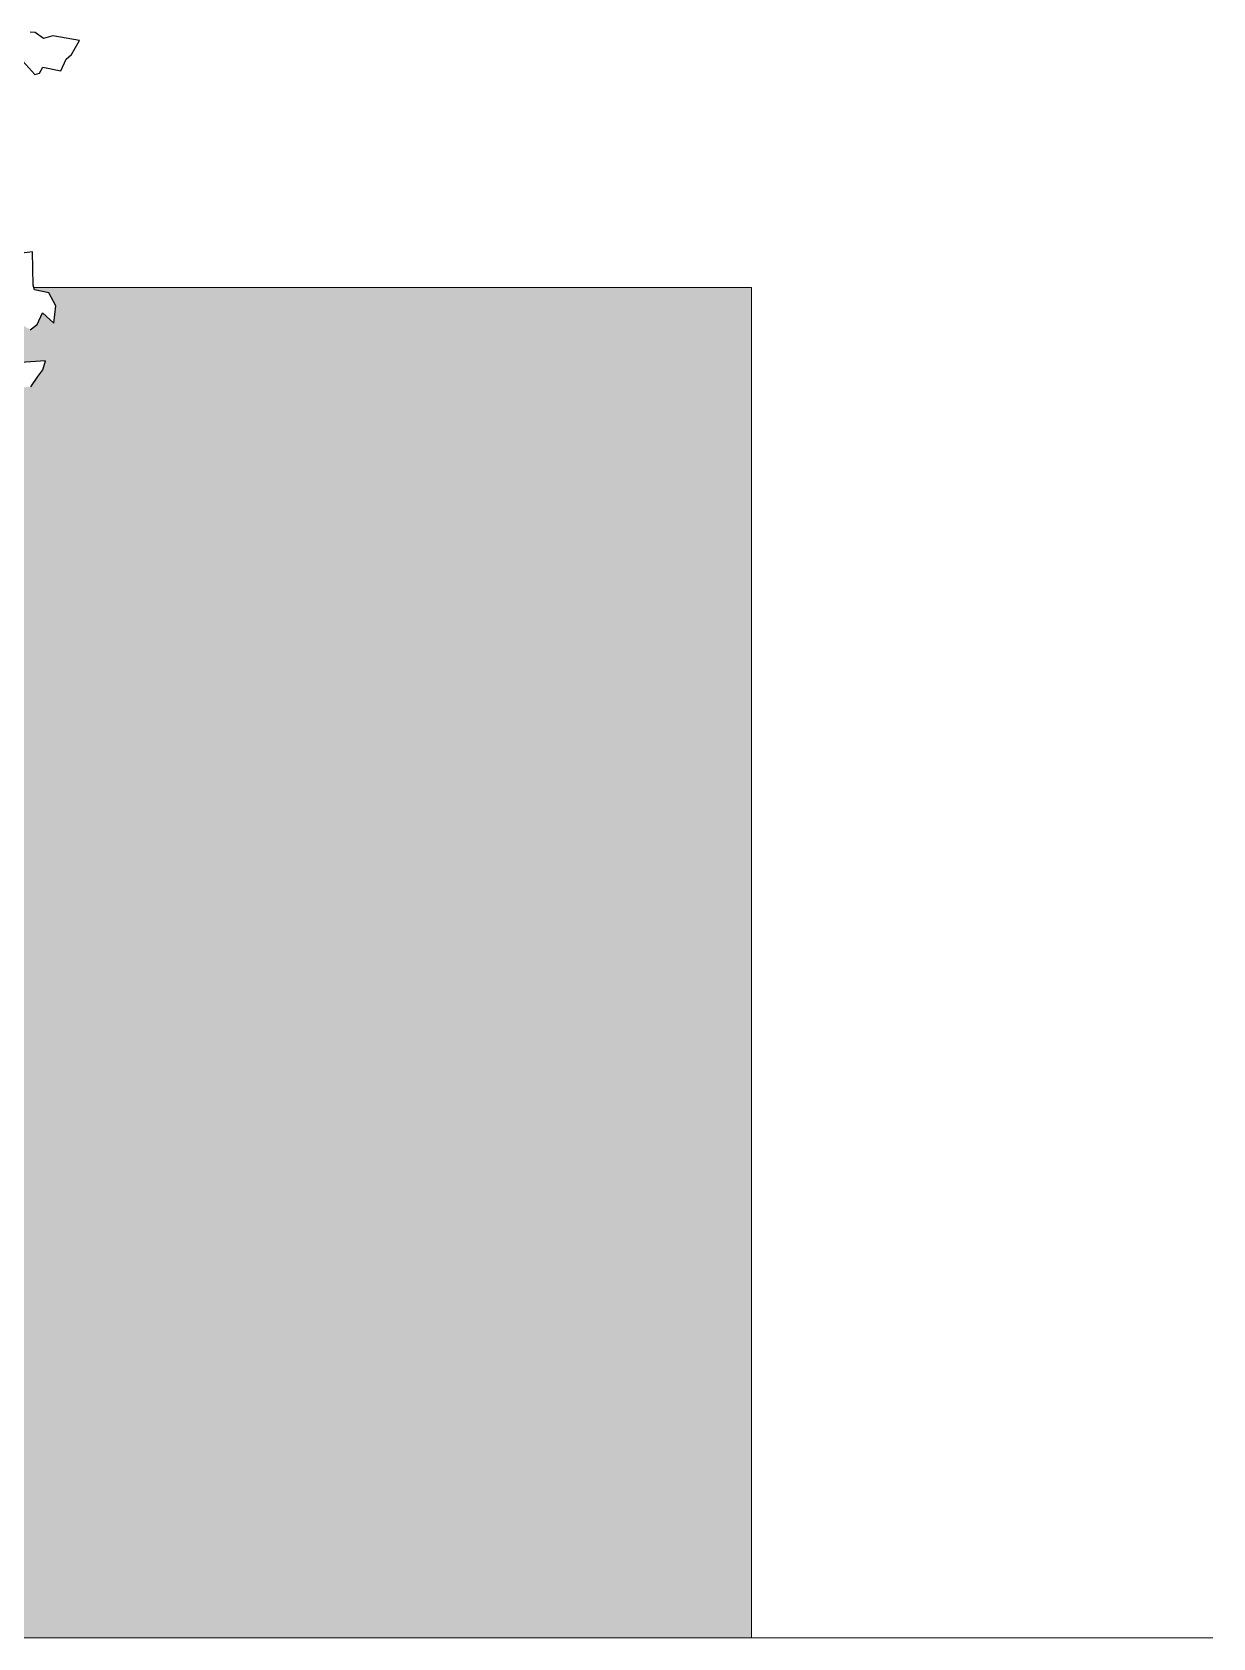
# Model space of a CAD drawing. Header units: millimetres. Extents: x -4829 to 17751, y -2575 to 15731.
# Drawn here: x 3037 to 3562, y -2575 to -1861 of the extents above; entities that cross this region are included whole.
import ezdxf

# ---------------------------------------------------------------- set-up
doc = ezdxf.new("R2010")
doc.units = ezdxf.units.MM
doc.layers.get('0').update_dxf_attribs({"lineweight": 20})
doc.layers.add('MURO', color=44, linetype='Continuous')
doc.layers.add('VERDE_alberi', color=104, linetype='Continuous', plot=False)

msp = doc.modelspace()

# ---------------------------------------------------------------- hatches: boundary and pattern name
at = {"layer": 'MURO'}
h = msp.add_hatch(color=256, dxfattribs=at)
h.dxf.hatch_style = 1
h.paths.add_polyline_path([(3032.24, -1991.37), (3032.24, -2008.16), (3042.72, -2007.44), (3041.58, -2011.49), (3039.37, -2014.33), (3036.14, -2018.95), (3032.24, -2019.29), (3032.24, -2574.88), (3356.61, -2574.88), (3356.61, -1974.88), (3037.58, -1974.84), (3037.87, -1975.88), (3044.19, -1977.15), (3047.29, -1983.03), (3046.4, -1990.75), (3041.41, -1986.13), (3039.06, -1991.25), (3035.96, -1993.59), (3034.19, -1992.58)])

# ---------------------------------------------------------------- linework, layer by layer
msp.add_line((1157.37, -2574.88), (3561.72, -2574.88))
msp.add_lwpolyline([(3037.58, -1974.84), (3356.61, -1974.88), (3356.61, -2574.88)])
at = {"layer": 'VERDE_alberi', "color": 0}
for points in [[(3032.6, -1874.2), (3037.98, -1880.21), (3040.06, -1879.64), (3041.58, -1876.98), (3049.49, -1878.56), (3051.84, -1873.44), (3054.24, -1871.29), (3057.79, -1865.09), (3046.02, -1863.07), (3041.84, -1864.21), (3038.11, -1861.49), (3035.83, -1861.36)], [(3035.96, -1993.59), (3039.06, -1991.25), (3041.41, -1986.13), (3046.4, -1990.75), (3047.29, -1983.03), (3044.19, -1977.15), (3037.87, -1975.88), (3037.3, -1973.8), (3036.99, -1958.94), (3026.16, -1960.39)], [(3036.14, -2018.95), (3039.37, -2014.33), (3041.58, -2011.49), (3042.72, -2007.44), (3031.71, -2008.2)]]:
    msp.add_lwpolyline(points, dxfattribs=at)

doc.saveas('drawing.dxf')
